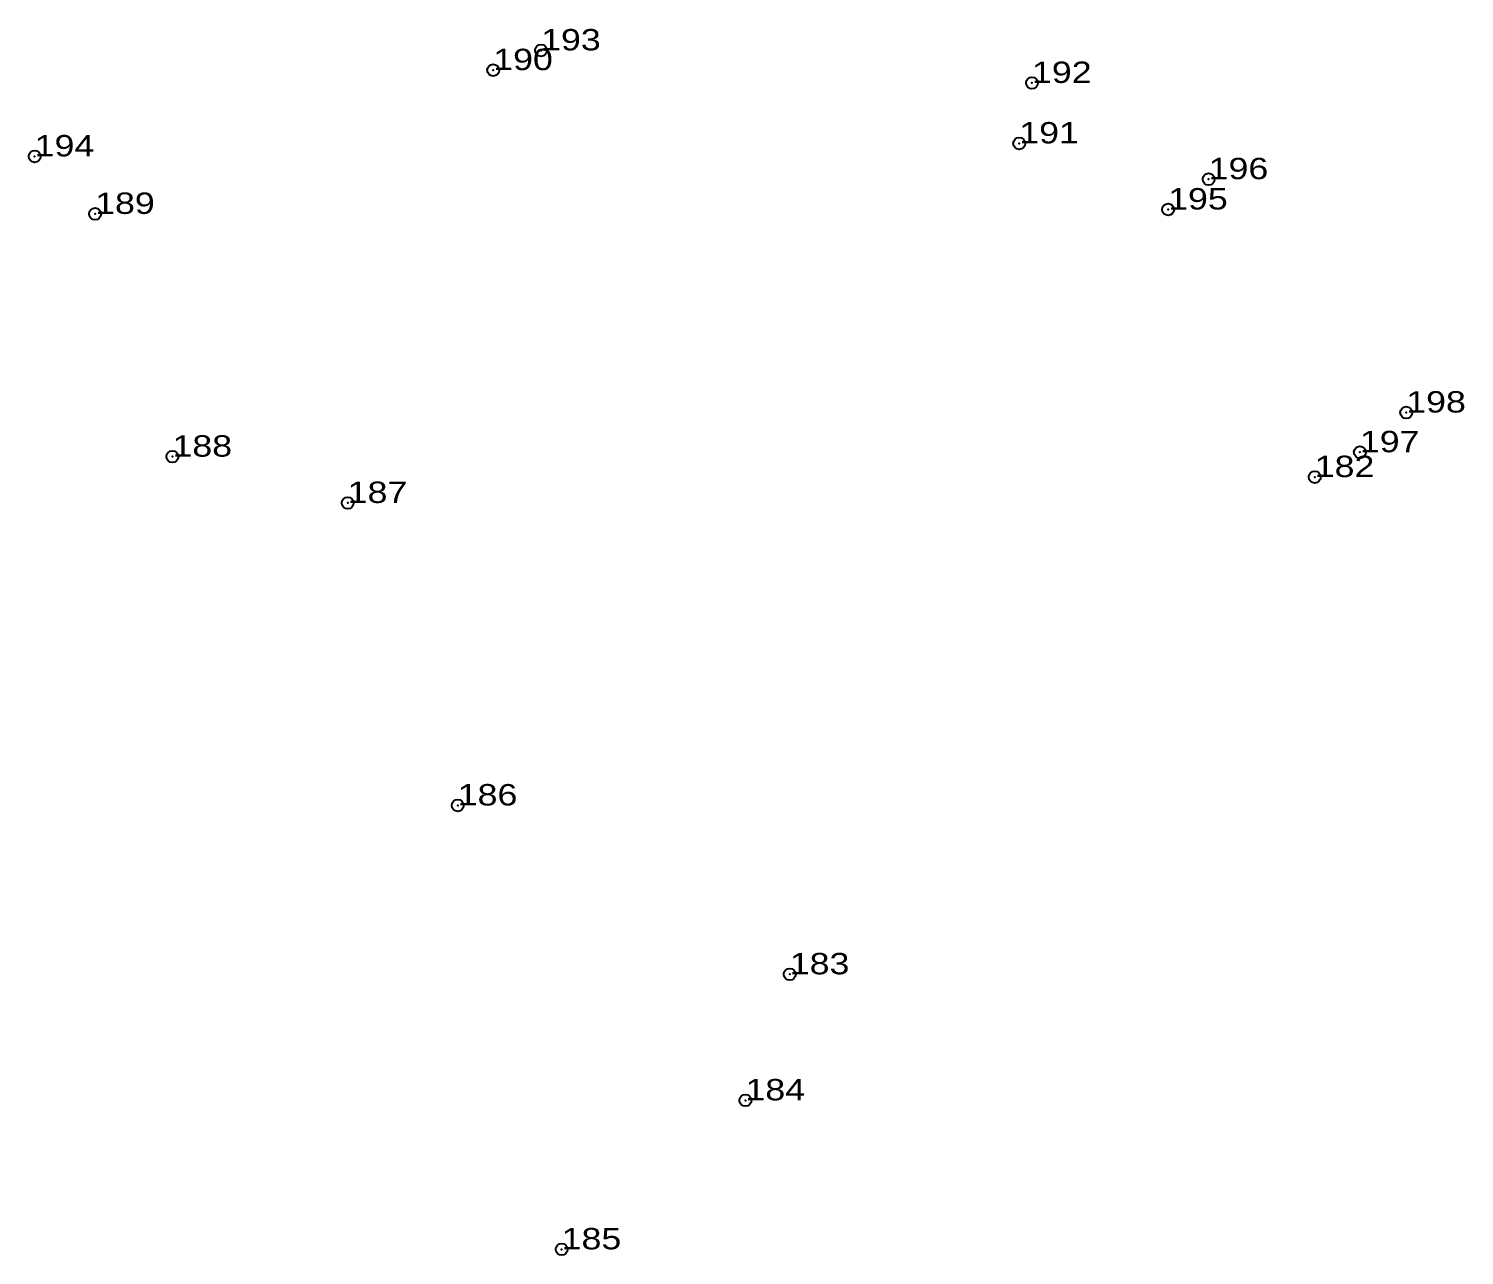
# Model space of a CAD drawing. Header units: metres. Extents: x 549203 to 552789, y 1818269 to 1821872.
# Drawn here: x 549486.7 to 549607.6, y 1820141.1 to 1820244.3 of the extents above; entities that cross this region are included whole.
import ezdxf

# ---------------------------------------------------------------- set-up
doc = ezdxf.new("R2010")
doc.units = ezdxf.units.M
doc.header["$LTSCALE"] = 2
doc.header["$PDMODE"] = 32
doc.header["$PDSIZE"] = 1
doc.layers.add('12', color=7, linetype='Continuous')
doc.layers.add('7', color=7, linetype='Continuous')

msp = doc.modelspace()

# ---------------------------------------------------------------- linework, layer by layer
at = {"layer": '7'}
for p in [(549529.85, 1820242.46), (549525.82, 1820240.8), (549571.17, 1820239.72), (549570.1, 1820234.63), (549487.22, 1820233.54), (549586.04, 1820231.62), (549582.63, 1820229.07), (549492.31, 1820228.7), (549602.67, 1820211.98), (549598.77, 1820208.64), (549498.82, 1820208.27), (549594.97, 1820206.55), (549513.57, 1820204.37), (549522.83, 1820178.91), (549550.78, 1820164.7), (549547.05, 1820154.09), (549531.58, 1820141.55)]:
    msp.add_point(p, dxfattribs=at)

# ---------------------------------------------------------------- texts
at = {"layer": '12', "width": 1.25}
for s, p in [('193', (549529.85, 1820242.46)), ('190', (549525.82, 1820240.8)), ('192', (549571.17, 1820239.72)), ('191', (549570.1, 1820234.63)), ('194', (549487.22, 1820233.54)), ('196', (549586.04, 1820231.62)), ('195', (549582.63, 1820229.07)), ('189', (549492.31, 1820228.7)), ('198', (549602.67, 1820211.98)), ('197', (549598.77, 1820208.64)), ('188', (549498.82, 1820208.27)), ('182', (549594.97, 1820206.55)), ('187', (549513.57, 1820204.37)), ('186', (549522.83, 1820178.91)), ('183', (549550.78, 1820164.7)), ('184', (549547.05, 1820154.09)), ('185', (549531.58, 1820141.55))]:
    msp.add_text(s, height=1.8, dxfattribs=at).set_placement(p)

doc.saveas('drawing.dxf')
